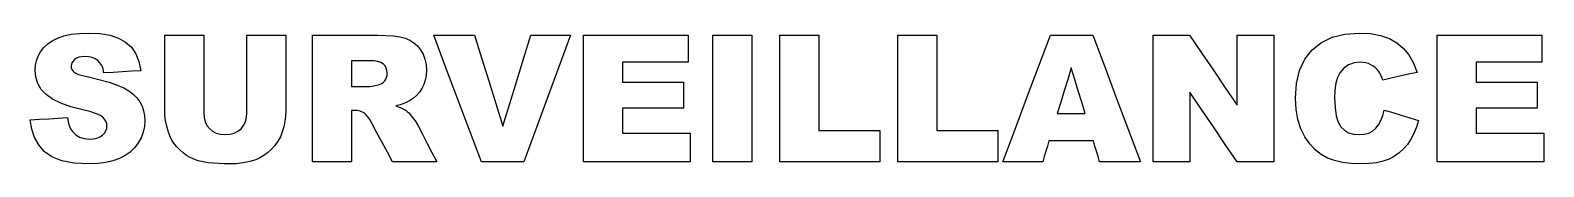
# Model space of a CAD drawing. Extents: x 1 to 175, y 2 to 17.
import ezdxf

# ---------------------------------------------------------------- set-up
doc = ezdxf.new("R2010")
doc.units = 0
doc.layers.add('Layer_1', color=7, linetype='CONTINUOUS')

msp = doc.modelspace()

# ---------------------------------------------------------------- linework, layer by layer
at = {"layer": 'Layer_1', "color": 7}
for points in [[(0.668857, 7.102152), (1.737939, 7.169123), (2.807021, 7.236094), (3.876103, 7.303066), (4.945185, 7.370037), (5.032618, 6.880156), (5.156021, 6.452279), (5.315392, 6.086406), (5.510732, 5.782537), (5.895201, 5.396203), (6.354086, 5.120246), (6.887388, 4.954695), (7.495107, 4.899492), (7.948408, 4.927432), (8.345901, 5.011139), (8.687587, 5.15067), (8.973466, 5.345996), (9.203524, 5.582865), (9.367854, 5.837119), (9.466454, 6.10873), (9.499325, 6.397725), (9.468314, 6.673061), (9.375295, 6.933496), (9.220267, 7.179057), (9.003232, 7.409746), (8.673325, 7.629879), (8.17971, 7.843832), (7.522387, 8.051576), (6.701357, 8.25311), (5.329035, 8.612774), (4.168795, 9.02702), (3.220637, 9.49582), (2.48456, 10.019201), (1.928934, 10.60769), (1.532059, 11.271844), (1.293934, 12.011633), (1.21456, 12.827086), (1.254868, 13.379592), (1.37579, 13.916012), (1.577328, 14.436289), (1.859482, 14.940459), (2.22721, 15.41422), (2.675554, 15.833419), (3.204514, 16.19805), (3.814091, 16.508116), (4.529083, 16.759875), (5.36438, 16.939707), (6.319981, 17.047609), (7.395888, 17.083584), (8.70681, 17.018464), (9.851545, 16.823124), (10.830091, 16.497564), (11.64245, 16.041786), (12.302248, 15.448947), (12.813222, 14.702312), (13.175373, 13.80191), (13.3887, 12.747725), (12.32954, 12.685721), (11.27038, 12.623717), (10.21122, 12.561684), (9.15206, 12.49968), (9.044154, 12.957332), (8.889123, 13.348012), (8.686967, 13.671692), (8.437685, 13.92843), (8.143745, 14.123756), (7.797718, 14.263287), (7.399604, 14.346994), (6.949404, 14.374934), (6.581671, 14.353767), (6.262309, 14.290521), (5.991319, 14.185083), (5.7687, 14.037509), (5.595065, 13.864478), (5.47104, 13.672878), (5.396627, 13.46265), (5.371825, 13.233853), (5.392287, 13.064548), (5.453677, 12.903935), (5.555997, 12.751987), (5.699247, 12.608759), (5.912564, 12.467366), (6.235024, 12.330939), (6.666627, 12.19948), (7.207372, 12.072988), (8.575966, 11.754246), (9.734963, 11.433021), (10.684364, 11.109312), (11.42417, 10.783148), (12.020095, 10.440841), (12.527969, 10.058853), (12.94779, 9.637156), (13.27956, 9.17578), (13.535661, 8.68031), (13.718593, 8.156308), (13.828356, 7.603774), (13.864951, 7.022734), (13.816574, 6.336878), (13.671464, 5.678341), (13.429621, 5.047038), (13.091045, 4.443054), (12.665637, 3.888036), (12.16334, 3.403742), (11.584153, 2.990118), (10.928076, 2.647189), (10.18827, 2.382408), (9.357932, 2.193263), (8.43706, 2.079782), (7.425654, 2.041964), (5.712888, 2.131259), (4.285377, 2.399144), (3.143122, 2.845648), (2.286123, 3.470714), (1.649262, 4.233448), (1.167431, 5.092955), (0.840629, 6.049181), (0.668857, 7.102124)], [(25.602529, 16.835508), (26.723701, 16.835508), (27.844873, 16.835508), (28.966044, 16.835508), (30.087217, 16.835508), (30.087217, 14.66757), (30.087217, 12.499652), (30.087217, 10.331705), (30.087217, 8.163787), (30.061789, 7.527545), (29.98551, 6.90866), (29.858389, 6.30716), (29.680425, 5.723016), (29.452835, 5.169861), (29.166958, 4.651447), (28.822797, 4.167746), (28.420348, 3.718787), (27.988118, 3.323789), (27.544732, 2.992008), (27.090188, 2.723502), (26.624487, 2.518242), (25.936771, 2.305531), (25.183327, 2.153611), (24.364154, 2.062453), (23.479253, 2.032058), (22.936026, 2.041371), (22.367997, 2.069311), (21.775167, 2.11585), (21.157534, 2.180958), (20.557878, 2.273358), (20.009073, 2.401712), (19.51112, 2.56605), (19.064019, 2.766344), (18.651018, 3.012526), (18.255383, 3.304598), (17.877112, 3.642587), (17.516206, 4.026438), (17.196224, 4.436337), (16.930814, 4.852417), (16.719974, 5.274735), (16.563706, 5.703233), (16.381391, 6.377913), (16.251166, 7.012913), (16.173032, 7.608204), (16.146988, 8.163844), (16.146988, 10.331762), (16.146988, 12.499708), (16.146988, 14.667626), (16.146988, 16.835564), (17.26816, 16.835564), (18.389332, 16.835564), (19.510504, 16.835564), (20.631676, 16.835564), (20.631676, 14.615556), (20.631676, 12.395512), (20.631676, 10.175495), (20.631676, 7.955479), (20.672601, 7.392417), (20.795382, 6.893844), (21.000022, 6.459758), (21.286519, 6.090188), (21.650524, 5.799329), (22.077783, 5.591586), (22.568297, 5.466956), (23.122066, 5.425413), (23.670865, 5.466335), (24.156415, 5.58913), (24.578716, 5.79377), (24.937769, 6.080253), (25.228601, 6.446747), (25.436338, 6.881426), (25.560982, 7.384346), (25.602535, 7.955479), (25.602535, 10.175495), (25.602535, 12.395512), (25.602535, 14.615556), (25.602535, 16.835564)], [(33.143153, 2.290037), (33.143153, 5.926414), (33.143153, 9.562763), (33.143153, 13.19914), (33.143153, 16.835508), (35.015907, 16.835508), (36.88866, 16.835508), (38.761416, 16.835508), (40.634169, 16.835508), (41.61457, 16.813184), (42.472189, 16.74621), (43.207028, 16.634591), (43.819092, 16.47833), (44.343083, 16.261282), (44.813748, 15.967344), (45.23109, 15.596516), (45.595105, 15.148798), (45.890273, 14.640908), (46.10111, 14.07971), (46.227619, 13.465171), (46.269794, 12.79732), (46.237539, 12.212556), (46.140799, 11.668685), (45.979571, 11.165765), (45.753855, 10.703796), (45.471695, 10.287687), (45.141171, 9.912529), (44.762282, 9.578293), (44.335028, 9.28498), (44.020621, 9.118779), (43.652889, 8.967452), (43.231833, 8.831025), (42.757451, 8.7095), (43.131994, 8.575558), (43.451972, 8.441615), (43.717385, 8.307672), (43.92823, 8.17373), (44.06589, 8.059006), (44.23084, 7.893427), (44.423079, 7.67699), (44.642605, 7.409726), (44.860879, 7.133769), (45.039472, 6.891312), (45.178379, 6.682326), (45.277605, 6.506841), (45.820827, 5.452628), (46.364051, 4.398443), (46.907272, 3.34423), (47.450496, 2.290046), (46.180496, 2.290046), (44.910496, 2.290046), (43.640496, 2.290046), (42.370496, 2.290046), (41.770224, 3.401296), (41.169948, 4.512546), (40.569676, 5.623796), (39.969403, 6.735046), (39.747396, 7.12883), (39.537795, 7.446951), (39.340601, 7.689408), (39.15581, 7.85623), (38.904658, 8.003804), (38.637388, 8.109214), (38.353994, 8.172488), (38.05448, 8.193655), (37.955262, 8.193655), (37.856041, 8.193655), (37.756823, 8.193655), (37.657605, 8.193655), (37.657605, 6.717774), (37.657605, 5.241892), (37.657605, 3.766011), (37.657605, 2.29013), (36.528993, 2.29013), (35.400378, 2.29013), (34.271766, 2.29013), (33.143153, 2.29013)], [(47.10323, 16.835508), (48.278974, 16.835508), (49.454714, 16.835508), (50.630458, 16.835508), (51.806201, 16.835508), (52.624756, 14.218611), (53.44331, 11.601705), (54.261865, 8.984828), (55.080419, 6.367922), (55.88657, 8.984828), (56.692724, 11.601705), (57.498875, 14.218611), (58.305028, 16.835508), (59.446044, 16.835508), (60.58706, 16.835508), (61.728076, 16.835508), (62.869092, 16.835508), (61.519717, 13.19914), (60.170342, 9.562763), (58.820967, 5.926414), (57.471592, 2.290037), (56.253682, 2.290037), (55.035772, 2.290037), (53.817861, 2.290037), (52.599951, 2.290037), (51.225772, 5.926414), (49.851589, 9.562763), (48.47741, 13.19914), (47.10323, 16.835508)], [(64.347451, 16.835508), (67.35874, 16.835508), (70.370028, 16.835508), (73.381317, 16.835508), (76.392605, 16.835508), (76.392605, 16.059123), (76.392605, 15.282738), (76.392605, 14.506365), (76.392605, 13.729971), (74.507448, 13.729971), (72.622291, 13.729971), (70.737137, 13.729971), (68.85198, 13.729971), (68.85198, 13.152008), (68.85198, 12.574074), (68.85198, 11.996111), (68.85198, 11.418176), (70.600711, 11.418176), (72.349442, 11.418176), (74.098173, 11.418176), (75.846903, 11.418176), (75.846903, 10.676496), (75.846903, 9.934844), (75.846903, 9.193164), (75.846903, 8.451513), (74.098173, 8.451513), (72.349442, 8.451513), (70.600711, 8.451513), (68.85198, 8.451513), (68.85198, 7.734668), (68.85198, 7.017796), (68.85198, 6.300951), (68.85198, 5.584107), (70.791708, 5.584107), (72.731435, 5.584107), (74.67116, 5.584107), (76.610887, 5.584107), (76.610887, 4.760582), (76.610887, 3.937058), (76.610887, 3.113562), (76.610887, 2.290037), (73.545028, 2.290037), (70.479169, 2.290037), (67.41331, 2.290037), (64.347451, 2.290037), (64.347451, 5.926414), (64.347451, 9.562763), (64.347451, 13.19914), (64.347451, 16.835508)], [(79.220342, 16.835508), (80.346474, 16.835508), (81.472605, 16.835508), (82.59874, 16.835508), (83.724871, 16.835508), (83.724871, 13.19914), (83.724871, 9.562763), (83.724871, 5.926414), (83.724871, 2.290037), (82.59874, 2.290037), (81.472605, 2.290037), (80.346474, 2.290037), (79.220342, 2.290037), (79.220342, 5.926414), (79.220342, 9.562763), (79.220342, 13.19914), (79.220342, 16.835508)], [(86.93956, 16.835508), (88.063211, 16.835508), (89.186865, 16.835508), (90.310516, 16.835508), (91.434169, 16.835508), (91.434169, 14.094602), (91.434169, 11.35366), (91.434169, 8.612746), (91.434169, 5.871832), (93.187861, 5.871832), (94.941551, 5.871832), (96.695243, 5.871832), (98.448935, 5.871832), (98.448935, 4.976369), (98.448935, 4.080935), (98.448935, 3.185472), (98.448935, 2.290037), (95.571592, 2.290037), (92.694246, 2.290037), (89.816903, 2.290037), (86.93956, 2.290037), (86.93956, 5.926414), (86.93956, 9.562763), (86.93956, 13.19914), (86.93956, 16.835508)], [(100.512685, 16.835508), (101.636336, 16.835508), (102.75999, 16.835508), (103.883641, 16.835508), (105.007294, 16.835508), (105.007294, 14.094602), (105.007294, 11.35366), (105.007294, 8.612746), (105.007294, 5.871832), (106.760986, 5.871832), (108.514676, 5.871832), (110.268368, 5.871832), (112.02206, 5.871832), (112.02206, 4.976369), (112.02206, 4.080935), (112.02206, 3.185472), (112.02206, 2.290037), (109.144717, 2.290037), (106.267371, 2.290037), (103.390028, 2.290037), (100.512685, 2.290037), (100.512685, 5.926414), (100.512685, 9.562763), (100.512685, 13.19914), (100.512685, 16.835508)], [(123.035342, 4.691127), (121.755419, 4.691127), (120.475496, 4.691127), (119.195576, 4.691127), (117.915653, 4.691127), (117.739541, 4.090841), (117.563429, 3.490582), (117.387314, 2.890296), (117.211201, 2.290037), (116.062743, 2.290037), (114.914285, 2.290037), (113.76583, 2.290037), (112.617371, 2.290037), (113.984111, 5.926414), (115.350849, 9.562763), (116.717586, 13.19914), (118.084326, 16.835508), (119.309679, 16.835508), (120.535028, 16.835508), (121.760381, 16.835508), (122.98573, 16.835508), (124.352471, 13.19914), (125.719208, 9.562763), (127.085948, 5.926414), (128.452685, 2.290037), (127.276945, 2.290037), (126.101201, 2.290037), (124.925461, 2.290037), (123.749717, 2.290037), (123.571124, 2.890296), (123.392531, 3.490582), (123.213935, 4.090841), (123.035342, 4.691127)], [(129.911201, 16.835508), (130.960439, 16.835508), (132.009676, 16.835508), (133.058916, 16.835508), (134.108153, 16.835508), (135.477371, 14.823851), (136.846589, 12.812185), (138.21581, 10.800533), (139.585028, 8.788881), (139.585028, 10.800533), (139.585028, 12.812185), (139.585028, 14.823851), (139.585028, 16.835508), (140.644189, 16.835508), (141.703349, 16.835508), (142.762509, 16.835508), (143.821669, 16.835508), (143.821669, 13.19914), (143.821669, 9.562763), (143.821669, 5.926414), (143.821669, 2.290037), (142.762509, 2.290037), (141.703349, 2.290037), (140.644189, 2.290037), (139.585028, 2.290037), (138.22325, 4.286816), (136.861474, 6.283594), (135.499695, 8.280373), (134.137919, 10.277152), (134.137919, 8.280373), (134.137919, 6.283594), (134.137919, 4.286816), (134.137919, 2.290037), (133.08124, 2.290037), (132.02456, 2.290037), (130.967881, 2.290037), (129.911201, 2.290037), (129.911201, 5.926414), (129.911201, 9.562763), (129.911201, 13.19914), (129.911201, 16.835508)], [(156.511746, 8.233242), (157.496493, 7.935582), (158.481237, 7.637922), (159.465984, 7.340291), (160.45073, 7.042631), (160.223759, 6.24826), (159.939744, 5.522102), (159.598682, 4.864158), (159.200576, 4.274426), (158.747883, 3.752908), (158.243106, 3.299602), (157.686242, 2.91451), (157.077294, 2.597631), (156.403842, 2.350207), (155.643577, 2.173451), (154.796498, 2.06742), (153.862605, 2.032058), (152.730889, 2.074843), (151.707074, 2.203226), (150.791164, 2.41715), (149.983153, 2.716672), (149.259476, 3.129056), (148.586647, 3.671656), (147.964669, 4.344474), (147.393544, 5.147537), (146.916055, 6.076472), (146.57499, 7.126959), (146.37035, 8.298972), (146.302137, 9.592537), (146.421819, 11.293519), (146.780868, 12.784894), (147.379281, 14.066691), (148.21706, 15.138867), (149.278698, 15.98966), (150.538775, 16.597372), (151.997291, 16.962006), (153.654246, 17.083556), (154.954628, 17.014095), (156.107424, 16.805734), (157.112634, 16.45847), (157.970262, 15.972306), (158.708194, 15.342259), (159.344433, 14.563402), (159.878976, 13.635709), (160.311826, 12.559172), (159.319637, 12.338418), (158.327451, 12.117664), (157.335262, 11.896882), (156.343076, 11.676127), (156.237649, 11.986177), (156.129747, 12.251578), (156.019367, 12.472361), (155.906512, 12.648468), (155.70745, 12.891546), (155.487305, 13.104877), (155.246081, 13.288435), (154.983778, 13.442218), (154.70286, 13.563742), (154.405824, 13.650582), (154.092664, 13.70268), (153.763387, 13.720178), (153.044048, 13.643273), (152.414007, 13.412584), (151.873266, 13.028113), (151.421826, 12.489859), (151.152691, 11.96834), (150.960455, 11.316604), (150.845114, 10.534623), (150.806669, 9.622453), (150.852561, 8.506856), (150.990224, 7.581026), (151.219665, 6.844934), (151.540887, 6.298609), (151.945199, 5.907928), (152.42393, 5.628895), (152.977074, 5.461453), (153.604637, 5.405658), (154.209866, 5.450926), (154.735725, 5.586731), (155.182212, 5.813074), (155.549326, 6.129953), (155.858758, 6.533022), (156.122305, 7.017965), (156.339969, 7.584752), (156.511746, 8.233383)], [(162.613701, 16.835508), (165.62499, 16.835508), (168.636278, 16.835508), (171.647567, 16.835508), (174.658855, 16.835508), (174.658855, 16.059123), (174.658855, 15.282738), (174.658855, 14.506365), (174.658855, 13.729971), (172.773698, 13.729971), (170.888541, 13.729971), (169.003387, 13.729971), (167.11823, 13.729971), (167.11823, 13.152008), (167.11823, 12.574074), (167.11823, 11.996111), (167.11823, 11.418176), (168.866961, 11.418176), (170.615692, 11.418176), (172.364423, 11.418176), (174.113153, 11.418176), (174.113153, 10.676496), (174.113153, 9.934844), (174.113153, 9.193164), (174.113153, 8.451513), (172.364423, 8.451513), (170.615692, 8.451513), (168.866961, 8.451513), (167.11823, 8.451513), (167.11823, 7.734668), (167.11823, 7.017796), (167.11823, 6.300951), (167.11823, 5.584107), (169.057958, 5.584107), (170.997682, 5.584107), (172.93741, 5.584107), (174.877137, 5.584107), (174.877137, 4.760582), (174.877137, 3.937058), (174.877137, 3.113562), (174.877137, 2.290037), (171.811278, 2.290037), (168.745419, 2.290037), (165.67956, 2.290037), (162.613701, 2.290037), (162.613701, 5.926414), (162.613701, 9.562763), (162.613701, 13.19914), (162.613701, 16.835508)], [(37.657605, 10.942019), (38.131375, 10.942019), (38.605144, 10.942019), (39.078916, 10.942019), (39.552685, 10.942019), (39.742435, 10.954437), (40.004122, 10.991634), (40.337748, 11.053666), (40.74331, 11.140478), (40.956004, 11.202482), (41.147619, 11.299228), (41.318152, 11.430687), (41.467605, 11.596888), (41.593485, 11.787247), (41.683401, 11.991265), (41.737353, 12.208943), (41.755331, 12.440252), (41.727419, 12.772005), (41.643701, 13.062835), (41.504176, 13.312742), (41.308844, 13.521728), (41.036607, 13.686687), (40.666396, 13.804486), (40.198212, 13.875183), (39.632049, 13.89889), (39.138434, 13.89889), (38.644822, 13.89889), (38.151206, 13.89889), (37.657594, 13.89889), (37.657594, 13.159722), (37.657594, 12.420525), (37.657594, 11.681357), (37.657594, 10.942189)], [(122.092762, 7.836381), (121.690926, 9.143578), (121.289089, 10.450803), (120.887256, 11.758), (120.485419, 13.065197), (120.086064, 11.758), (119.686708, 10.450803), (119.287352, 9.143578), (118.887996, 7.836381), (119.689189, 7.836381), (120.490381, 7.836381), (121.29157, 7.836381), (122.092762, 7.836381)]]:
    msp.add_lwpolyline(points, dxfattribs=at)

doc.saveas('drawing.dxf')
